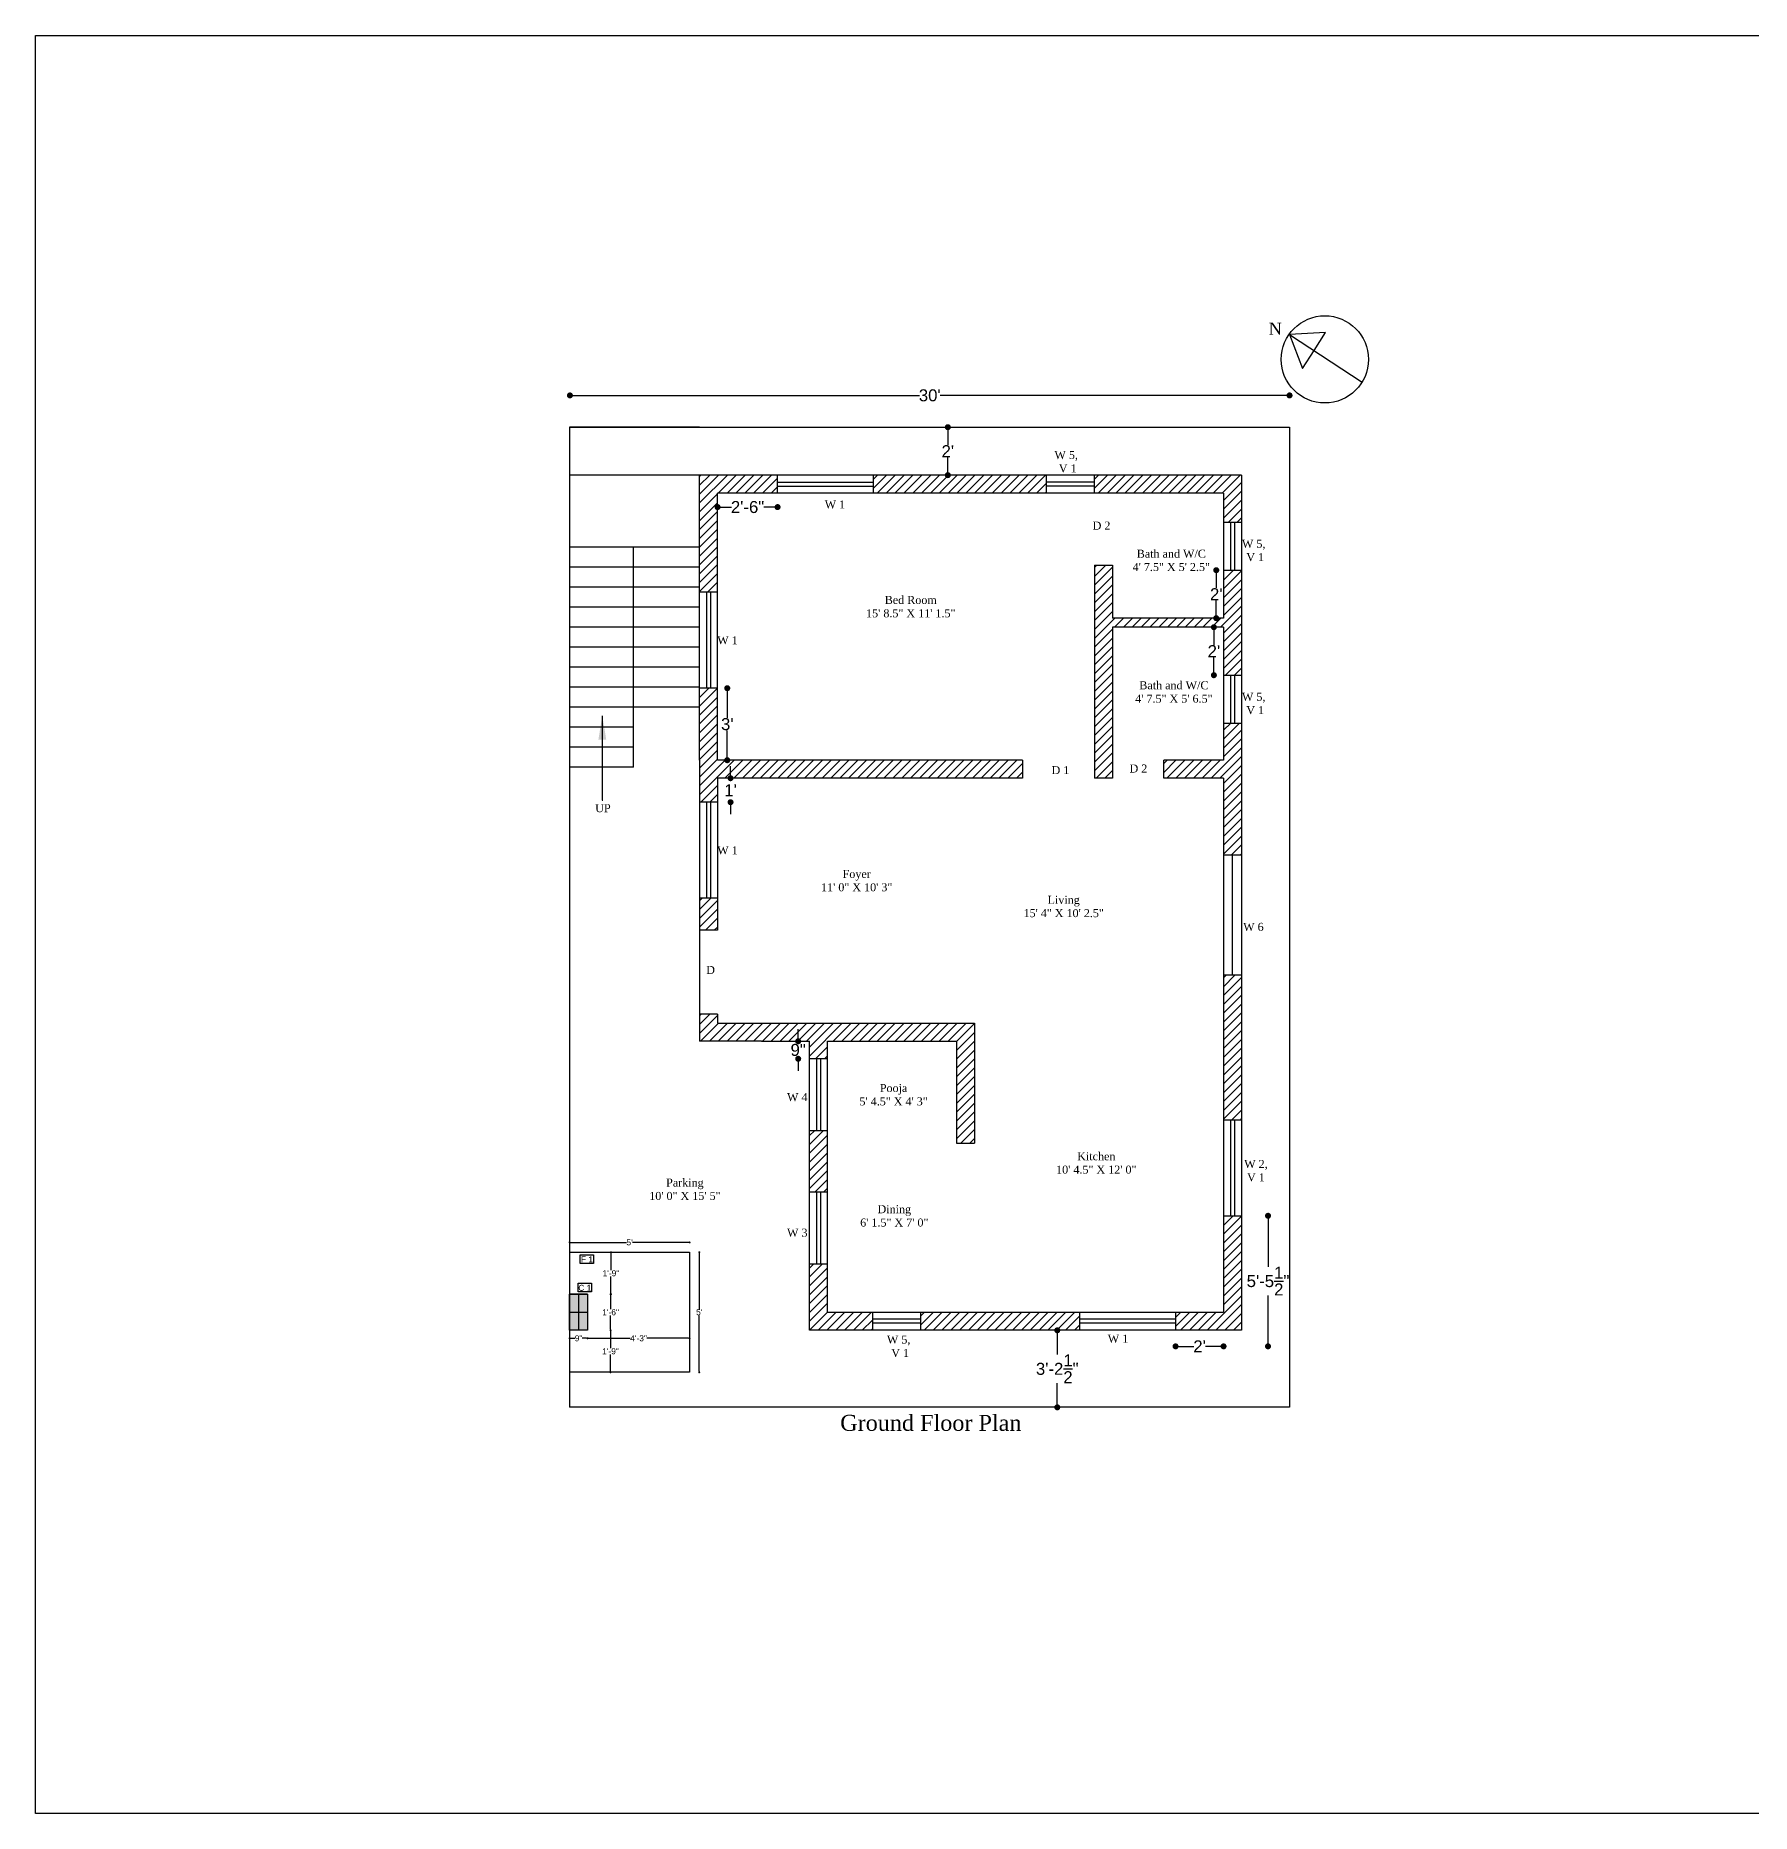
# Model space of a CAD drawing. Header units: inches. Extents: x 2686 to 6206, y -1461 to 53.
# Drawn here: x 2686 to 3544, y -836 to 53 of the extents above; entities that cross this region are included whole.
import ezdxf

# ---------------------------------------------------------------- set-up
doc = ezdxf.new("R2010")
doc.units = ezdxf.units.IN
doc.header["$LTSCALE"] = 0.1
doc.header["$MEASUREMENT"] = 0
doc.layers.add('MH - Beam and slab layout', color=7, linetype='Continuous')
doc.styles.get("Standard").update_dxf_attribs({"font": 'arial.ttf'})
doc.dimstyles.get("Standard").update_dxf_attribs({"dimtxt": 6, "dimasz": 3, "dimexe": 0, "dimexo": 0.0625, "dimgap": 0.09, "dimtad": 0, "dimtih": 1, "dimtoh": 1, "dimdec": 1, "dimzin": 0, "dimdsep": 46, "dimlunit": 4, "dimtxsty": 'Standard', "dimblk": 'DOT', "dimcen": 0.09, "dimse1": 1, "dimse2": 1, "dimadec": 0, "dimazin": 0, "dimtfac": 1, "dimtdec": 1, "dimtofl": 0, "dimtmove": 0, "dimatfit": 3, "dimfxl": 1, "dimtolj": 1, "dimtzin": 0, "dimarcsym": 0})

# ---------------------------------------------------------------- blocks, each defined once
blk = doc.blocks.new('_Dot')
at = {"color": 0, "linetype": 'ByBlock', "lineweight": -2}
blk.add_line((-0.5, 0), (-1, 0), dxfattribs=at)
at = {"color": 0, "linetype": 'ByBlock', "const_width": 0.5}
blk.add_lwpolyline([(-0.25, 0, 1), (0.25, 0, 1)], format="xyb", close=True, dxfattribs=at)
blk = doc.blocks.new('*D147')
at = {"color": 0, "lineweight": -2}
for p, q in [((3197.35, -597.75), (3197.35, -606.83)), ((3197.35, -630.25), (3197.35, -621.16))]:
    blk.add_line(p, q, dxfattribs=at)
at = {"layer": 'Defpoints', "color": 0}
for p in [(3196.85, -594.75), (3196.85, -633.25), (3197.35, -633.25)]:
    blk.add_point(p, dxfattribs=at)
at = {"color": 0, "lineweight": -2, "xscale": 3, "yscale": 3, "zscale": 3}
for p, rotation in [((3197.35, -594.75), 90), ((3197.35, -633.25), 270)]:
    blk.add_blockref('_Dot', p, dxfattribs=dict(at, rotation=rotation))
at = {"color": 0, "insert": (3197.35, -614), "char_height": 6, "attachment_point": 5}
blk.add_mtext('\\A1;3\'-2{\\H1.000000x;\\S1/2;}"', dxfattribs=at)
blk = doc.blocks.new('*D149')
at = {"color": 0, "lineweight": -2}
for p, q in [((3142.63, -146.25), (3142.63, -152.15)), ((3142.63, -164.25), (3142.63, -158.35))]:
    blk.add_line(p, q, dxfattribs=at)
at = {"layer": 'Defpoints', "color": 0}
for p in [(3142.63, -143.25), (3154, -143.25), (3154, -167.25)]:
    blk.add_point(p, dxfattribs=at)
at = {"color": 0, "lineweight": -2, "xscale": 3, "yscale": 3, "zscale": 3}
for p, rotation in [((3142.63, -143.25), 90), ((3142.63, -167.25), 270)]:
    blk.add_blockref('_Dot', p, dxfattribs=dict(at, rotation=rotation))
at = {"color": 0, "insert": (3142.63, -155.25), "char_height": 6, "attachment_point": 5}
blk.add_mtext("\\A1;2'", dxfattribs=at)
blk = doc.blocks.new('*D150')
at = {"color": 0, "lineweight": -2}
for p, q in [((2956.68, -127.37), (3128.42, -127.37)), ((3310.5, -127.37), (3138.76, -127.37))]:
    blk.add_line(p, q, dxfattribs=at)
at = {"layer": 'Defpoints', "color": 0}
for p in [(2953.68, -127.4), (3313.5, -127.37), (3313.5, -127.37)]:
    blk.add_point(p, dxfattribs=at)
at = {"color": 0, "lineweight": -2, "xscale": 3, "yscale": 3, "zscale": 3, "rotation": 180}
blk.add_blockref('_Dot', (2953.68, -127.37), dxfattribs=at)
at = {"color": 0, "lineweight": -2, "xscale": 3, "yscale": 3, "zscale": 3}
blk.add_blockref('_Dot', (3313.5, -127.37), dxfattribs=at)
at = {"color": 0, "insert": (3133.59, -127.37), "char_height": 6, "attachment_point": 5}
blk.add_mtext("\\A1;30'", dxfattribs=at)
blk = doc.blocks.new('*D154')
at = {"color": 0, "lineweight": -2}
for p, q in [((3030.5, -183.21), (3034.39, -183.21)), ((3054.5, -183.21), (3050.61, -183.21))]:
    blk.add_line(p, q, dxfattribs=at)
at = {"layer": 'Defpoints', "color": 0}
for p in [(3027.5, -176.25), (3057.5, -176.25), (3027.5, -183.21)]:
    blk.add_point(p, dxfattribs=at)
at = {"color": 0, "lineweight": -2, "xscale": 3, "yscale": 3, "zscale": 3, "rotation": 180}
blk.add_blockref('_Dot', (3027.5, -183.21), dxfattribs=at)
at = {"color": 0, "lineweight": -2, "xscale": 3, "yscale": 3, "zscale": 3}
blk.add_blockref('_Dot', (3057.5, -183.21), dxfattribs=at)
at = {"color": 0, "insert": (3042.5, -183.21), "char_height": 6, "attachment_point": 5}
blk.add_mtext('\\A1;2\'-6"', dxfattribs=at)
blk = doc.blocks.new('*D155')
at = {"color": 0, "lineweight": -2}
for p, q in [((3032.35, -276.75), (3032.35, -288.6)), ((3032.35, -306.75), (3032.35, -294.9))]:
    blk.add_line(p, q, dxfattribs=at)
at = {"layer": 'Defpoints', "color": 0}
for p in [(3027.5, -273.75), (3032.35, -273.75), (3027.5, -309.75)]:
    blk.add_point(p, dxfattribs=at)
at = {"color": 0, "lineweight": -2, "xscale": 3, "yscale": 3, "zscale": 3}
for p, rotation in [((3032.35, -273.75), 90), ((3032.35, -309.75), 270)]:
    blk.add_blockref('_Dot', p, dxfattribs=dict(at, rotation=rotation))
at = {"color": 0, "insert": (3032.35, -291.75), "char_height": 6, "attachment_point": 5}
blk.add_mtext("\\A1;3'", dxfattribs=at)
blk = doc.blocks.new('*D156')
at = {"color": 0, "lineweight": -2}
for p, q in [((3033.99, -315.75), (3033.99, -312.75)), ((3033.99, -333.75), (3033.99, -336.75))]:
    blk.add_line(p, q, dxfattribs=at)
at = {"layer": 'Defpoints', "color": 0}
for p in [(3027.5, -318.75), (3027.5, -330.75), (3033.99, -330.75)]:
    blk.add_point(p, dxfattribs=at)
at = {"color": 0, "lineweight": -2, "xscale": 3, "yscale": 3, "zscale": 3}
for p, rotation in [((3033.99, -318.75), 270), ((3033.99, -330.75), 90)]:
    blk.add_blockref('_Dot', p, dxfattribs=dict(at, rotation=rotation))
at = {"color": 0, "insert": (3033.99, -324.75), "char_height": 6, "attachment_point": 5}
blk.add_mtext("\\A1;1'", dxfattribs=at)
blk = doc.blocks.new('*D158')
at = {"color": 0, "lineweight": -2}
for p, q in [((3067.81, -447.25), (3067.81, -444.25)), ((3067.81, -462), (3067.81, -465))]:
    blk.add_line(p, q, dxfattribs=at)
at = {"layer": 'Defpoints', "color": 0}
for p in [(3067.81, -450.25), (3073.5, -450.25), (3073.5, -459)]:
    blk.add_point(p, dxfattribs=at)
at = {"color": 0, "lineweight": -2, "xscale": 3, "yscale": 3, "zscale": 3}
for p, rotation in [((3067.81, -450.25), 270), ((3067.81, -459), 90)]:
    blk.add_blockref('_Dot', p, dxfattribs=dict(at, rotation=rotation))
at = {"color": 0, "insert": (3067.81, -454.62), "char_height": 6, "attachment_point": 5}
blk.add_mtext('\\A1;9"', dxfattribs=at)
blk = doc.blocks.new('*D161')
at = {"color": 0, "lineweight": -2}
for p, q in [((3259.5, -602.77), (3265.6, -602.77)), ((3277.5, -602.77), (3271.4, -602.77))]:
    blk.add_line(p, q, dxfattribs=at)
at = {"layer": 'Defpoints', "color": 0}
for p in [(3256.5, -585.75), (3280.5, -585.75), (3256.5, -602.77)]:
    blk.add_point(p, dxfattribs=at)
at = {"color": 0, "lineweight": -2, "xscale": 3, "yscale": 3, "zscale": 3, "rotation": 180}
blk.add_blockref('_Dot', (3256.5, -602.77), dxfattribs=at)
at = {"color": 0, "lineweight": -2, "xscale": 3, "yscale": 3, "zscale": 3}
blk.add_blockref('_Dot', (3280.5, -602.77), dxfattribs=at)
at = {"color": 0, "insert": (3268.5, -602.77), "char_height": 6, "attachment_point": 5}
blk.add_mtext("\\A1;2'", dxfattribs=at)
blk = doc.blocks.new('*D162')
at = {"color": 0, "lineweight": -2}
for p, q in [((3302.73, -540.5), (3302.73, -562.97)), ((3302.73, -599.77), (3302.73, -577.3))]:
    blk.add_line(p, q, dxfattribs=at)
at = {"layer": 'Defpoints', "color": 0}
for p in [(3280.5, -537.5), (3302.73, -537.5), (3277.5, -602.77)]:
    blk.add_point(p, dxfattribs=at)
at = {"color": 0, "lineweight": -2, "xscale": 3, "yscale": 3, "zscale": 3}
for p, rotation in [((3302.73, -537.5), 90), ((3302.73, -602.77), 270)]:
    blk.add_blockref('_Dot', p, dxfattribs=dict(at, rotation=rotation))
at = {"color": 0, "insert": (3302.73, -570.14), "char_height": 6, "attachment_point": 5}
blk.add_mtext('\\A1;5\'-5{\\H1.000000x;\\S1/2;}"', dxfattribs=at)
blk = doc.blocks.new('*D165')
at = {"color": 0, "lineweight": -2}
for p, q in [((3276.85, -217.75), (3276.85, -223.65)), ((3276.85, -235.75), (3276.85, -229.85))]:
    blk.add_line(p, q, dxfattribs=at)
at = {"layer": 'Defpoints', "color": 0}
for p in [(3276.85, -214.75), (3280.5, -214.75), (3280.5, -238.75)]:
    blk.add_point(p, dxfattribs=at)
at = {"color": 0, "lineweight": -2, "xscale": 3, "yscale": 3, "zscale": 3}
for p, rotation in [((3276.85, -214.75), 90), ((3276.85, -238.75), 270)]:
    blk.add_blockref('_Dot', p, dxfattribs=dict(at, rotation=rotation))
at = {"color": 0, "insert": (3276.85, -226.75), "char_height": 6, "attachment_point": 5}
blk.add_mtext("\\A1;2'", dxfattribs=at)
blk = doc.blocks.new('*D167')
at = {"color": 0, "lineweight": -2}
for p, q in [((3275.67, -246.25), (3275.67, -252.15)), ((3275.67, -264.25), (3275.67, -258.35))]:
    blk.add_line(p, q, dxfattribs=at)
at = {"layer": 'Defpoints', "color": 0}
for p in [(3280.5, -243.25), (3275.67, -267.25), (3280.5, -267.25)]:
    blk.add_point(p, dxfattribs=at)
at = {"color": 0, "lineweight": -2, "xscale": 3, "yscale": 3, "zscale": 3}
for p, rotation in [((3275.67, -243.25), 90), ((3275.67, -267.25), 270)]:
    blk.add_blockref('_Dot', p, dxfattribs=dict(at, rotation=rotation))
at = {"color": 0, "insert": (3275.67, -255.25), "char_height": 6, "attachment_point": 5}
blk.add_mtext("\\A1;2'", dxfattribs=at)
blk = doc.blocks.new('*D189')
at = {"layer": 'Defpoints', "color": 0}
for p in [(3013.5, -550.82), (2953.5, -555.75), (3013.5, -555.75)]:
    blk.add_point(p, dxfattribs=at)
at = {"layer": 'MH - Beam and slab layout', "color": 0, "lineweight": -2}
for p, q in [((2954.5, -550.82), (2982.03, -550.82)), ((3012.5, -550.82), (2984.97, -550.82))]:
    blk.add_line(p, q, dxfattribs=at)
at = {"layer": 'MH - Beam and slab layout', "color": 0, "lineweight": -2, "rotation": 180}
blk.add_blockref('_Dot', (2953.5, -550.82), dxfattribs=at)
at = {"layer": 'MH - Beam and slab layout', "color": 0, "lineweight": -2}
blk.add_blockref('_Dot', (3013.5, -550.82), dxfattribs=at)
at = {"layer": 'MH - Beam and slab layout', "color": 3, "insert": (2983.5, -550.82), "char_height": 3, "attachment_point": 5}
blk.add_mtext("\\A1;5'", dxfattribs=at)
blk = doc.blocks.new('*D190')
at = {"layer": 'Defpoints', "color": 0}
for p in [(3013.5, -555.69), (3013.5, -615.75), (3018.36, -615.75)]:
    blk.add_point(p, dxfattribs=at)
at = {"layer": 'MH - Beam and slab layout', "color": 0, "lineweight": -2}
for p, q in [((3018.36, -556.69), (3018.36, -584.1)), ((3018.36, -614.75), (3018.36, -587.33))]:
    blk.add_line(p, q, dxfattribs=at)
for p, rotation in [((3018.36, -555.69), 90), ((3018.36, -615.75), 270)]:
    blk.add_blockref('_Dot', p, dxfattribs=dict(at, rotation=rotation))
at = {"layer": 'MH - Beam and slab layout', "color": 3, "insert": (3018.36, -585.72), "char_height": 3, "attachment_point": 5}
blk.add_mtext("\\A1;5'", dxfattribs=at)
blk = doc.blocks.new('*D191')
at = {"layer": 'Defpoints', "color": 0}
for p in [(2962.5, -576.75), (2974.01, -576.75), (2962.5, -594.75)]:
    blk.add_point(p, dxfattribs=at)
at = {"layer": 'MH - Beam and slab layout', "color": 0, "lineweight": -2}
for p, q in [((2974.01, -577.75), (2974.01, -584.13)), ((2974.01, -593.75), (2974.01, -587.37))]:
    blk.add_line(p, q, dxfattribs=at)
for p, rotation in [((2974.01, -576.75), 90), ((2974.01, -594.75), 270)]:
    blk.add_blockref('_Dot', p, dxfattribs=dict(at, rotation=rotation))
at = {"layer": 'MH - Beam and slab layout', "color": 3, "insert": (2974.01, -585.75), "char_height": 3, "attachment_point": 5}
blk.add_mtext('\\A1;1\'-6"', dxfattribs=at)
blk = doc.blocks.new('*D192')
at = {"layer": 'Defpoints', "color": 0}
for p in [(2953.5, -576.75), (2962.5, -576.75), (2962.5, -598.74)]:
    blk.add_point(p, dxfattribs=at)
at = {"layer": 'MH - Beam and slab layout', "color": 0, "lineweight": -2}
for p, q in [((2954.5, -598.74), (2956.19, -598.74)), ((2961.5, -598.74), (2959.81, -598.74))]:
    blk.add_line(p, q, dxfattribs=at)
at = {"layer": 'MH - Beam and slab layout', "color": 0, "lineweight": -2, "rotation": 180}
blk.add_blockref('_Dot', (2953.5, -598.74), dxfattribs=at)
at = {"layer": 'MH - Beam and slab layout', "color": 0, "lineweight": -2}
blk.add_blockref('_Dot', (2962.5, -598.74), dxfattribs=at)
at = {"layer": 'MH - Beam and slab layout', "color": 3, "insert": (2958, -598.74), "char_height": 3, "attachment_point": 5}
blk.add_mtext('\\A1;9"', dxfattribs=at)
blk = doc.blocks.new('*D193')
at = {"layer": 'Defpoints', "color": 0}
for p in [(2958, -594.75), (2958, -615.75), (2973.98, -615.75)]:
    blk.add_point(p, dxfattribs=at)
at = {"layer": 'MH - Beam and slab layout', "color": 0, "lineweight": -2}
for p, q in [((2973.98, -595.75), (2973.98, -603.63)), ((2973.98, -614.75), (2973.98, -606.87))]:
    blk.add_line(p, q, dxfattribs=at)
for p, rotation in [((2973.98, -594.75), 90), ((2973.98, -615.75), 270)]:
    blk.add_blockref('_Dot', p, dxfattribs=dict(at, rotation=rotation))
at = {"layer": 'MH - Beam and slab layout', "color": 3, "insert": (2973.98, -605.25), "char_height": 3, "attachment_point": 5}
blk.add_mtext('\\A1;1\'-9"', dxfattribs=at)
blk = doc.blocks.new('*D194')
at = {"layer": 'Defpoints', "color": 0}
for p in [(2962.5, -555.75), (2974.19, -555.75), (2962.5, -576.75)]:
    blk.add_point(p, dxfattribs=at)
at = {"layer": 'MH - Beam and slab layout', "color": 0, "lineweight": -2}
for p, q in [((2974.19, -556.75), (2974.19, -564.63)), ((2974.19, -575.75), (2974.19, -567.87))]:
    blk.add_line(p, q, dxfattribs=at)
for p, rotation in [((2974.19, -555.75), 90), ((2974.19, -576.75), 270)]:
    blk.add_blockref('_Dot', p, dxfattribs=dict(at, rotation=rotation))
at = {"layer": 'MH - Beam and slab layout', "color": 3, "insert": (2974.19, -566.25), "char_height": 3, "attachment_point": 5}
blk.add_mtext('\\A1;1\'-9"', dxfattribs=at)
blk = doc.blocks.new('*D195')
at = {"layer": 'Defpoints', "color": 0}
for p in [(2962.5, -594.75), (3013.5, -594.75), (3013.5, -598.74)]:
    blk.add_point(p, dxfattribs=at)
at = {"layer": 'MH - Beam and slab layout', "color": 0, "lineweight": -2}
for p, q in [((2963.5, -598.74), (2983.87, -598.74)), ((3012.5, -598.74), (2992.14, -598.74))]:
    blk.add_line(p, q, dxfattribs=at)
at = {"layer": 'MH - Beam and slab layout', "color": 0, "lineweight": -2, "rotation": 180}
blk.add_blockref('_Dot', (2962.5, -598.74), dxfattribs=at)
at = {"layer": 'MH - Beam and slab layout', "color": 0, "lineweight": -2}
blk.add_blockref('_Dot', (3013.5, -598.74), dxfattribs=at)
at = {"layer": 'MH - Beam and slab layout', "color": 3, "insert": (2988, -598.74), "char_height": 3, "attachment_point": 5}
blk.add_mtext('\\A1;4\'-3"', dxfattribs=at)

msp = doc.modelspace()

# ---------------------------------------------------------------- hatches: boundary and pattern name
h = msp.add_hatch()
h.set_pattern_fill('ANSI31', color=256, scale=25, style=0)
h.paths.add_polyline_path([(3138.32, -150.74), (3146.93, -150.74), (3146.93, -159.76), (3138.32, -159.76)], flags=9)
h = msp.add_hatch()
h.set_pattern_fill('ANSI31', color=256, scale=25)
h.paths.add_polyline_path([(3057.5, -172.75), (3057.5, -170.75), (3057.5, -167.25), (3018.5, -167.25), (3018.5, -179.25), (3018.5, -189.25), (3018.5, -199.25), (3018.5, -209.25), (3018.5, -219.25), (3018.5, -225.75), (3022, -225.75), (3024, -225.75), (3027.5, -225.75), (3027.5, -176.25), (3057.5, -176.25)])
h = msp.add_hatch()
h.set_pattern_fill('ANSI31', color=256, scale=25, style=0)
h.paths.add_polyline_path([(3192, -172.75), (3192, -170.75), (3192, -167.25), (3105.5, -167.25), (3105.5, -170.75), (3105.5, -172.75), (3105.5, -176.25), (3192, -176.25)])
h = msp.add_hatch()
h.set_pattern_fill('ANSI31', color=256, scale=25, style=0)
h.paths.add_polyline_path([(3289.5, -190.75), (3289.5, -167.25), (3289.5, -167.25), (3289.5, -167.25), (3216, -167.25), (3216, -170.75), (3216, -172.75), (3216, -176.25), (3280.5, -176.25), (3280.5, -190.75), (3284, -190.75), (3286, -190.75)])
h = msp.add_hatch()
h.set_pattern_fill('ANSI31', color=256, scale=25, style=0)
h.paths.add_polyline_path([(3289.5, -243.25), (3289.5, -214.75), (3286, -214.75), (3284, -214.75), (3280.5, -214.75), (3280.5, -238.75), (3225, -238.75), (3225, -212.25), (3216, -212.25), (3216, -318.75), (3225, -318.75), (3225, -243.25), (3280.5, -243.25)])
h.paths.add_polyline_path([(3289.5, -267.25), (3289.5, -243.25), (3280.5, -243.25), (3280.5, -267.25), (3284, -267.25), (3286, -267.25)])
h = msp.add_hatch()
h.set_pattern_fill('ANSI31', color=256, scale=25, style=0)
h.paths.add_polyline_path([(3180, -318.75), (3180, -309.75), (3027.5, -309.75), (3027.5, -273.75), (3024, -273.75), (3022, -273.75), (3018.5, -273.75), (3018.5, -279.25), (3018.5, -309.75), (3018.5, -330.75), (3022, -330.75), (3024, -330.75), (3027.5, -330.75), (3027.5, -318.75)])
h = msp.add_hatch()
h.set_pattern_fill('ANSI31', color=256, scale=25, style=0)
h.paths.add_polyline_path([(3289.5, -324.32), (3289.5, -291.25), (3286, -291.25), (3284, -291.25), (3280.5, -291.25), (3280.5, -309.75), (3250.62, -309.75), (3250.62, -318.75), (3280.5, -318.75), (3280.5, -357.29), (3285, -357.29), (3289.5, -357.29)])
h = msp.add_hatch()
h.set_pattern_fill('ANSI31', color=256, scale=25, style=0)
h.paths.add_polyline_path([(3214.55, -310.9), (3224.9, -310.9), (3224.9, -316.9), (3214.55, -316.9)], flags=9)
h = msp.add_hatch()
h.set_pattern_fill('ANSI31', color=256, scale=25)
h.paths.add_polyline_path([(3175.56, -311.71), (3185.43, -311.71), (3185.43, -317.71), (3175.56, -317.71)], flags=9)
h = msp.add_hatch()
h.set_pattern_fill('ANSI31', color=256, scale=25, style=0)
h.paths.add_polyline_path([(3027.5, -394.75), (3027.5, -378.75), (3024, -378.75), (3022, -378.75), (3018.5, -378.75), (3018.5, -387.75), (3018.5, -394.75)])
h = msp.add_hatch()
h.set_pattern_fill('ANSI31', color=256, scale=25, style=0)
h.paths.add_polyline_path([(3289.5, -489.5), (3289.5, -417.29), (3285, -417.29), (3280.5, -417.29), (3280.5, -489.5), (3284, -489.5), (3286, -489.5)])
h = msp.add_hatch()
h.set_pattern_fill('ANSI31', color=256, scale=25, style=0)
h.paths.add_polyline_path([(3156, -501.25), (3156, -441.25), (3027.5, -441.25), (3027.5, -436.75), (3018.5, -436.75), (3018.5, -450.25), (3018.5, -450.25), (3018.5, -450.25), (3049.5, -450.25), (3073.5, -450.25), (3073.5, -450.25), (3073.5, -450.25), (3073.44, -459), (3077, -459), (3079, -459), (3082.5, -459), (3082.5, -450.25), (3147, -450.25), (3147, -501.25)])
h = msp.add_hatch()
h.set_pattern_fill('ANSI31', color=256, scale=25)
h.paths.add_polyline_path([(3082.5, -501.75), (3082.5, -495), (3079, -495), (3077, -495), (3073.5, -495), (3073.5, -501.75), (3073.5, -525.75), (3077, -525.75), (3079, -525.75), (3082.5, -525.75)])
h = msp.add_hatch()
h.set_pattern_fill('ANSI31', color=256, scale=25, style=0)
h.paths.add_polyline_path([(3289.5, -594.75), (3289.5, -594.75), (3289.5, -537.5), (3286, -537.5), (3284, -537.5), (3280.5, -537.5), (3280.5, -585.75), (3256.5, -585.75), (3256.5, -589.25), (3256.5, -591.25), (3256.5, -594.75)])
h = msp.add_hatch()
h.set_pattern_fill('ANSI31', color=256, scale=25, style=0)
h.paths.add_polyline_path([(3105, -591.25), (3105, -589.25), (3105, -585.75), (3082.5, -585.75), (3082.5, -561.75), (3079, -561.75), (3077, -561.75), (3073.5, -561.75), (3073.5, -594.75), (3073.5, -594.75), (3073.5, -594.75), (3105, -594.75)])
msp.add_hatch(color=256).paths.add_polyline_path([(2953.5, -576.75), (2962.5, -576.75), (2962.5, -594.75), (2953.5, -594.75)])
h = msp.add_hatch()
h.set_pattern_fill('ANSI31', color=256, scale=25, style=0)
h.paths.add_polyline_path([(3208.53, -591.25), (3208.53, -589.25), (3208.53, -585.75), (3129, -585.75), (3129, -589.25), (3129, -591.25), (3129, -594.75), (3208.53, -594.75)])
h = msp.add_hatch()
h.set_pattern_fill('ANSI31', color=256, scale=25, style=0)
h.paths.add_polyline_path([(3185.68, -605.42), (3209.02, -605.42), (3209.02, -622.57), (3185.68, -622.57)], flags=9)

# ---------------------------------------------------------------- linework, layer by layer
for p, q in [((3331.49, -95.96), (3313.41, -96.87)), ((3313.41, -96.87), (3349.75, -120.7)), ((3313.41, -96.87), (3319.91, -113.87)), ((3325.75, -104.97), (3331.49, -95.96)), ((3319.91, -113.87), (3325.75, -104.97)), ((3018.5, -143.25), (2953.5, -143.25)), ((3018.5, -167.25), (2953.5, -167.25)), ((3057.5, -176.25), (3057.5, -167.25)), ((3105.5, -176.25), (3105.5, -167.25)), ((3192, -176.25), (3192, -167.25)), ((3216, -176.25), (3216, -167.25)), ((3057.5, -170.75), (3105.5, -170.75)), ((3057.5, -172.75), (3105.5, -172.75)), ((3216, -170.75), (3192, -170.75)), ((3216, -172.75), (3192, -172.75)), ((3280.5, -190.75), (3289.5, -190.75)), ((3284, -190.75), (3284, -214.75)), ((3286, -190.75), (3286, -214.75)), ((3018.5, -203.25), (2953.5, -203.25)), ((3018.5, -213.25), (2953.5, -213.25)), ((3280.5, -214.75), (3289.5, -214.75)), ((3018.5, -223.25), (2953.5, -223.25)), ((3027.5, -225.75), (3018.5, -225.75)), ((3022, -225.75), (3022, -273.75)), ((3024, -225.75), (3024, -273.75)), ((3018.5, -233.25), (2953.5, -233.25)), ((3018.5, -243.25), (2953.5, -243.25)), ((3018.5, -253.25), (2953.5, -253.25)), ((3018.5, -263.25), (2953.5, -263.25)), ((3018.5, -273.25), (2953.5, -273.25)), ((3027.5, -273.75), (3018.5, -273.75)), ((3280.5, -267.25), (3289.5, -267.25)), ((3284, -267.25), (3284, -291.25)), ((3286, -267.25), (3286, -291.25)), ((3018.5, -283.25), (2953.5, -283.25)), ((2985.5, -293.25), (2953.5, -293.25)), ((3280.5, -291.25), (3289.5, -291.25)), ((2985.5, -303.25), (2953.5, -303.25)), ((3018.5, -309.75), (3018.5, -387.75)), ((2985.5, -313.25), (2953.5, -313.25)), ((3027.5, -318.75), (3027.5, -394.75)), ((3027.5, -330.75), (3018.5, -330.75)), ((3022, -330.75), (3022, -378.75)), ((3024, -330.75), (3024, -378.75)), ((3027.5, -378.75), (3018.5, -378.75)), ((3018.5, -387.75), (3018.5, -450.25)), ((3027.5, -394.75), (3018.5, -394.75)), ((3027.5, -436.75), (3018.5, -436.75)), ((3027.5, -436.75), (3027.5, -441.25)), ((3049.5, -450.25), (3018.5, -450.25)), ((3082.5, -459), (3073.5, -459)), ((3077, -459), (3077, -495)), ((3079, -459), (3079, -495)), ((3082.5, -495), (3073.5, -495)), ((3280.5, -489.5), (3289.5, -489.5)), ((3284, -489.5), (3284, -537.5)), ((3286, -489.5), (3286, -537.5)), ((3082.5, -525.75), (3073.5, -525.75)), ((3077, -525.75), (3077, -561.75)), ((3079, -525.75), (3079, -561.75)), ((3280.5, -537.5), (3289.5, -537.5)), ((3082.5, -561.75), (3073.5, -561.75)), ((2962.5, -576.75), (2953.5, -576.75)), ((3105, -585.75), (3105, -594.75)), ((3129, -585.75), (3129, -594.75)), ((3208.53, -585.75), (3208.53, -594.75)), ((3256.5, -585.75), (3256.5, -594.75)), ((2962.5, -594.75), (2953.5, -594.75)), ((3129, -589.25), (3105, -589.25)), ((3129, -591.25), (3105, -591.25)), ((3256.5, -589.25), (3208.53, -589.25)), ((3256.5, -591.25), (3208.53, -591.25))]:
    msp.add_line(p, q)
for points in [[(2686.48, 52.52), (4126.96, 52.52), (4126.96, -836.28), (2686.48, -836.28)], [(2953.5, -576.75), (2962.5, -576.75), (2962.5, -594.75), (2953.5, -594.75)]]:
    msp.add_lwpolyline(points, close=True)
for points in [[(2953.5, -143.25), (3313.5, -143.25), (3313.5, -633.25)], [(2953.5, -143.25), (2953.5, -633.25)], [(3289.5, -167.25), (3018.5, -167.25)], [(3018.5, -309.75), (3018.5, -167.25)], [(3289.5, -167.25), (3289.5, -324.32)], [(3280.5, -176.25), (3027.5, -176.25)], [(3027.5, -309.75), (3027.5, -176.25)], [(3280.5, -176.25), (3280.5, -238.75)], [(2985.5, -313.25), (2985.5, -203.25)], [(3216, -212.25), (3216, -318.75)], [(3216, -212.25), (3225, -212.25)], [(3225, -212.25), (3225, -238.75)], [(3280.5, -238.75), (3225, -238.75)], [(3225, -243.25), (3225, -318.75)], [(3280.5, -243.25), (3225, -243.25)], [(3280.5, -243.25), (3280.5, -309.75)], [(3180, -309.75), (3027.5, -309.75)], [(3180, -309.75), (3180, -318.75)], [(3280.5, -309.75), (3250.62, -309.75)], [(3250.62, -318.75), (3250.62, -309.75)], [(3180, -318.75), (3027.5, -318.75)], [(3225, -318.75), (3216, -318.75)], [(3280.5, -318.75), (3250.62, -318.75)], [(3280.5, -318.75), (3280.5, -585.75)], [(3289.5, -324.32), (3289.5, -594.75)], [(3027.5, -441.25), (3156, -441.25)], [(3156, -441.25), (3156, -501.25)], [(3049.5, -450.25), (3073.5, -450.25)], [(3073.5, -501.75), (3073.5, -450.25)], [(3082.5, -501.75), (3082.5, -450.25)], [(3082.5, -450.25), (3147, -450.25)], [(3147, -450.25), (3147, -501.25)], [(3073.5, -594.75), (3073.5, -501.75)], [(3082.5, -585.75), (3082.5, -501.75)], [(3147, -501.25), (3156, -501.25)], [(2953.5, -555.75), (3013.5, -555.75), (3013.5, -615.75), (2953.5, -615.75)], [(2962.5, -576.75), (2962.5, -594.75)], [(3082.5, -585.75), (3280.5, -585.75)], [(3289.5, -594.75), (3073.5, -594.75)], [(3313.5, -633.25), (2953.5, -633.25)]]:
    msp.add_lwpolyline(points)
msp.add_circle((3331.14, -109.36), 21.8)
at = {"layer": 'MH - Beam and slab layout'}
for p, q in [((3289.5, -357.29), (3280.5, -357.29)), ((3285, -417.29), (3285, -357.29)), ((3289.5, -417.29), (3280.5, -417.29)), ((2958, -576.75), (2958, -594.75)), ((2953.5, -585.75), (2962.5, -585.75))]:
    msp.add_line(p, q, dxfattribs=at)
for points in [[(2958.8, -556.94), (2965.53, -556.94), (2965.53, -561.41), (2958.8, -561.41)], [(2957.75, -571.13), (2964.48, -571.13), (2964.48, -575.6), (2957.75, -575.6)]]:
    msp.add_lwpolyline(points, close=True, dxfattribs=at)

# ---------------------------------------------------------------- texts
at = {"attachment_point": 1}
for s, insert, char_height, width in [('\\pxqc;{\\fTimes New Roman|b0|i0|c0|p34;N}', (3283.97, -91.03), 6, 44.7873), ('\\pxqc;{\\fTimes New Roman|b0|i0|c0|p34;W 5,\\P\\pxqc; V 1}', (3188.86, -155.16), 4, 25.9155), ('\\pxqc;{\\fTimes New Roman|b0|i0|c0|p34;W 1}', (3079.6, -179.86), 4, 13.1774), ('\\pxqc;{\\fTimes New Roman|b0|i0|c0|p34;D 2}', (3197.1, -190.46), 4, 44.7873), ('\\pxqc;{\\fTimes New Roman|b0|i0|c0|p34;Bath and W/C\\P\\pxqc;4\' 7.5" X 5\' 2.5"}', (3231.98, -204.5), 4, 44.7873), ('\\pxqc;{\\fTimes New Roman|b0|i0|c0|p34;W 5,\\P\\pxqc; V 1}', (3282.62, -199.54), 4, 25.9155), ('\\pxqc;{\\fTimes New Roman|b0|i0|c0|p34;Bed Room\\P\\pxqc;15\' 8.5" X 11\' 1.5"}', (3101.71, -227.63), 4, 44.7873), ('\\pxqc;{\\fTimes New Roman|b0|i0|c0|p34;W 1}', (3025.88, -247.77), 4, 13.1774), ('\\pxqc;{\\fTimes New Roman|b0|i0|c0|p34;Bath and W/C\\P\\pxqc;4\' 7.5" X 5\' 6.5"}', (3233.27, -270.3), 4, 44.7873), ('\\pxqc;{\\fTimes New Roman|b0|i0|c0|p34;W 5,\\P\\pxqc; V 1}', (3282.62, -276.04), 4, 25.9155), ('\\pxqc;{\\fTimes New Roman|b0|i0|c0|p34;D 1}', (3176.56, -312.71), 4, 44.7873), ('\\pxqc;{\\fTimes New Roman|b0|i0|c0|p34;D 2}', (3215.55, -311.9), 4, 44.7873), ('\\pxqc;{\\fTimes New Roman|b0|i0|c0|p34;UP}', (2963.6, -331.73), 4, 13.1774), ('\\pxqc;{\\fTimes New Roman|b0|i0|c0|p34;W 1}', (3025.88, -352.77), 4, 13.1774), ('\\pxqc;{\\fTimes New Roman|b0|i0|c0|p34;Foyer\\P\\pxqc;11\' 0" X 10\' 3"}', (3077.44, -364.59), 4, 39.2477), ('\\pxqc;{\\fTimes New Roman|b0|i0|c0|p34;Living\\P\\pxqc;15\' 4" X 10\' 2.5"}', (3178.16, -377.53), 4, 44.7873), ('\\pxqc;{\\fTimes New Roman|b0|i0|c0|p34;W 6}', (3288.85, -391.06), 4, 13.1774), ('\\pxqc;{\\fTimes New Roman|b0|i0|c0|p34;D }', (3001.6, -412.59), 4, 44.7873), ('\\pxqc;{\\fTimes New Roman|b0|i0|c0|p34;W 4}', (3060.77, -476.19), 4, 13.1774), ('\\pxqc;{\\fTimes New Roman|b0|i0|c0|p34;Pooja\\P\\pxqc;5\' 4.5" X 4\' 3"}', (3095.88, -471.64), 4, 39.2477), ('\\pxqc;{\\fTimes New Roman|b0|i0|c0|p34;Kitchen\\P\\pxqc;10\' 4.5" X 12\' 0"}', (3194.47, -505.74), 4, 44.7873), ('\\pxqc;{\\fTimes New Roman|b0|i0|c0|p34;W 2,\\P\\pxqc;V 1}', (3282.7, -509.59), 4, 27.9871), ('\\pxqc;{\\fTimes New Roman|b0|i0|c0|p34;Parking\\P\\pxqc;10\' 0" X 15\' 5"\\P\\pxqc;}', (2988.76, -518.9), 4, 44.7873), ('\\pxqc;{\\fTimes New Roman|b0|i0|c0|p34;Dining\\P\\pxqc;6\' 1.5" X 7\' 0"}', (3093.48, -532.2), 4, 44.7873), ('\\pxqc;{\\fTimes New Roman|b0|i0|c0|p34;W 3}', (3060.77, -543.94), 4, 13.1774), ('\\pxqc;{\\fTimes New Roman|b0|i0|c0|p34;W 5,\\P\\pxqc; V 1}', (3105.1, -597.38), 4, 25.9155), ('\\pxqc;{\\fTimes New Roman|b0|i0|c0|p34;W 1}', (3221.14, -596.93), 4, 13.1774), ('\\pxqc;{\\fTimes New Roman|b0|i0|c0|p34;Ground Floor Plan}', (3074.6, -637.02), 8, 119.0718)]:
    msp.add_mtext(s, dxfattribs=dict(at, insert=insert, char_height=char_height, width=width))
at = {"layer": 'MH - Beam and slab layout', "char_height": 3, "width": 19.3471, "attachment_point": 1}
for s, insert in [('\\pxqc;F 1', (2952.51, -557.82)), ('\\pxqc;C 1', (2951.45, -572.01))]:
    msp.add_mtext(s, dxfattribs=dict(at, insert=insert))

# ---------------------------------------------------------------- dimensions: what is measured, and where the dimension line sits
for base, p1, p2, picture, middle in [((3313.5, -127.37), (2953.68, -127.4), (3313.5, -127.37), '*D150', (3133.59, -127.37)), ((3027.5, -183.21), (3057.5, -176.25), (3027.5, -176.25), '*D154', (3042.5, -183.21)), ((3256.5, -602.77), (3280.5, -585.75), (3256.5, -585.75), '*D161', (3268.5, -602.77))]:
    dim = msp.add_linear_dim(base=base, p1=p1, p2=p2, dimstyle='Standard')
    dim.commit()
    dim.dimension.update_dxf_attribs({"geometry": picture, "text_midpoint": middle})
for base, p1, p2, picture, middle in [((3142.63, -143.25), (3154, -167.25), (3154, -143.25), '*D149', (3142.63, -155.25)), ((3276.85, -214.75), (3280.5, -238.75), (3280.5, -214.75), '*D165', (3276.85, -226.75)), ((3275.67, -267.25), (3280.5, -243.25), (3280.5, -267.25), '*D167', (3275.67, -255.25)), ((3032.35, -273.75), (3027.5, -309.75), (3027.5, -273.75), '*D155', (3032.35, -291.75)), ((3033.99, -330.75), (3027.5, -318.75), (3027.5, -330.75), '*D156', (3033.99, -324.75)), ((3067.81318471, -450.24961914), (3073.50164593, -458.99961914), (3073.50164593, -450.24961914), '*D158', (3067.81318471, -454.62461914)), ((3302.73, -537.5), (3277.5, -602.77), (3280.5, -537.5), '*D162', (3302.73, -570.14)), ((3197.35, -633.25), (3196.85, -594.75), (3196.85, -633.25), '*D147', (3197.35, -614))]:
    dim = msp.add_linear_dim(base=base, p1=p1, p2=p2, angle=90, dimstyle='Standard')
    dim.commit()
    dim.dimension.update_dxf_attribs({"geometry": picture, "text_midpoint": middle})
at = {"layer": 'MH - Beam and slab layout'}
for base, p1, p2, picture, middle in [((3013.5, -550.82), (2953.5, -555.75), (3013.5, -555.75), '*D189', (2983.5, -550.82)), ((2962.5, -598.74), (2953.5, -576.75), (2962.5, -576.75), '*D192', (2958, -598.74)), ((3013.5, -598.74), (2962.5, -594.75), (3013.5, -594.75), '*D195', (2988, -598.74))]:
    dim = msp.add_linear_dim(base=base, p1=p1, p2=p2, dimstyle='Standard', override={"dimtxt": 3, "dimasz": 1, "dimse1": 1, "dimse2": 1, "dimclrt": 3}, dxfattribs=at)
    dim.commit()
    dim.dimension.update_dxf_attribs({"geometry": picture, "text_midpoint": middle})
for base, p1, p2, picture, middle in [((2974.19, -555.75), (2962.5, -576.75), (2962.5, -555.75), '*D194', (2974.19, -566.25)), ((3018.36, -615.75), (3013.5, -555.69), (3013.5, -615.75), '*D190', (3018.36, -585.72)), ((2974.01, -576.75), (2962.5, -594.75), (2962.5, -576.75), '*D191', (2974.01, -585.75)), ((2973.98, -615.75), (2958, -594.75), (2958, -615.75), '*D193', (2973.98, -605.25))]:
    dim = msp.add_linear_dim(base=base, p1=p1, p2=p2, angle=90, dimstyle='Standard', override={"dimtxt": 3, "dimasz": 1, "dimse1": 1, "dimse2": 1, "dimclrt": 3}, dxfattribs=at)
    dim.commit()
    dim.dimension.update_dxf_attribs({"geometry": picture, "text_midpoint": middle})

# ---------------------------------------------------------------- leaders
msp.add_leader([(2969.87, -287.52), (2969.87, -329.66), (2970.11, -329.66)], dimstyle='Standard', override={"dimasz": 12, "dimtad": 0})

doc.saveas('drawing.dxf')
